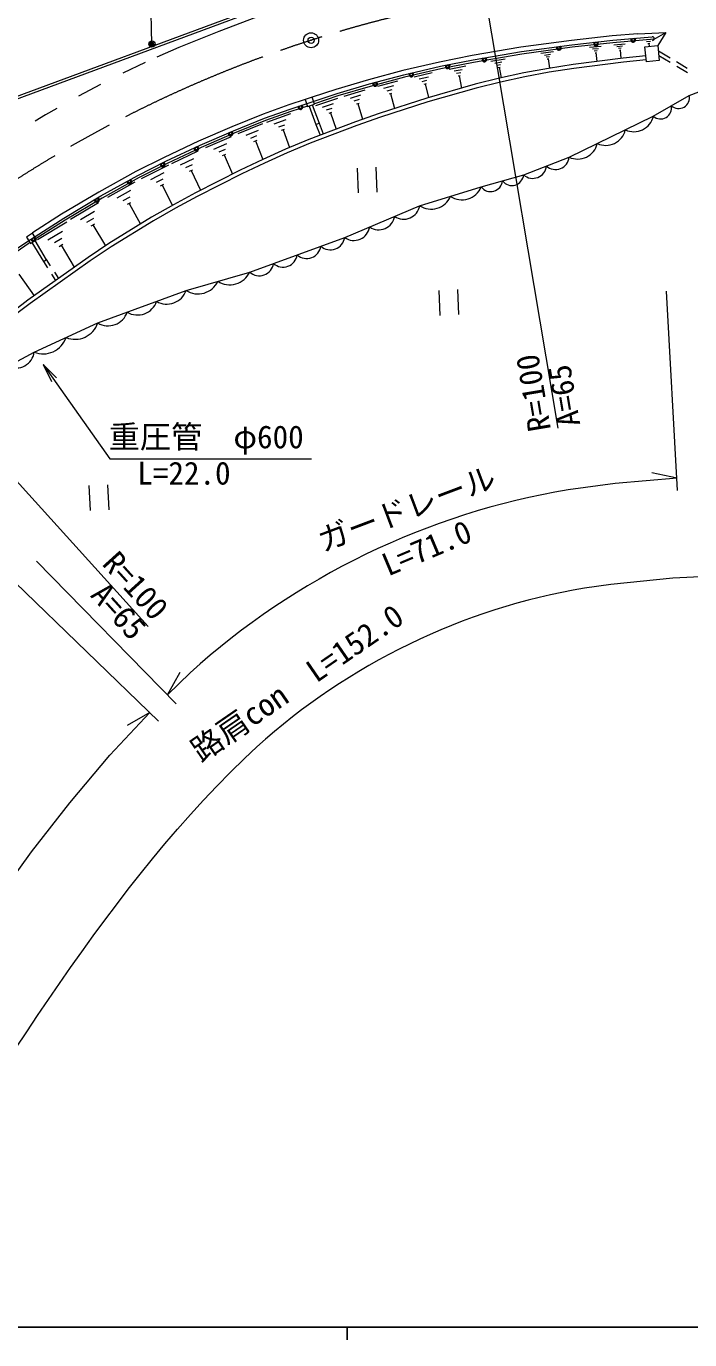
# Model space of a CAD drawing. Units: millimetres, scale not verified. Extents: x 40000 to 680000, y 20000 to 380000.
# Drawn here: x 142277 to 195481, y 204000 to 309330 of the extents above; entities that cross this region are included whole.
import ezdxf
from ezdxf.enums import TextEntityAlignment as Align

# ---------------------------------------------------------------- set-up
doc = ezdxf.new("R2010")
doc.units = ezdxf.units.MM
doc.header["$LTSCALE"] = 1000
doc.header["$PDMODE"] = 32
doc.header["$PDSIZE"] = 500
doc.linetypes.add('CHAIN', pattern=[18.5, 12, -1.5, 3.5, -1.5])
for name, color, linetype, lineweight in [('M-BGD', 7, 'Continuous', 13), ('M-BMK', 2, 'Continuous', 13), ('M-BMK-SRVR', 3, 'Continuous', 13), ('M-STR-HTXT', 7, 'Continuous', 13), ('M-STR-STRC', 7, 'Continuous', 13), ('M-TTL-BAND', 7, 'Continuous', 25)]:
    doc.layers.add(name, color=color, linetype=linetype, lineweight=lineweight)
doc.styles.add('ＭＳ ゴシック', font='')
doc.styles.get('ＭＳ ゴシック').set_extended_font_data('MS Gothic')

# ---------------------------------------------------------------- blocks, each defined once
blk = doc.blocks.new('open_arrow')
at = {"color": 0, "linetype": 'Continuous', "lineweight": -2}
blk.add_lwpolyline([(7.5, 1.25), (0, 0), (7.5, -1.25)], dxfattribs=at)

msp = doc.modelspace()

# ---------------------------------------------------------------- linework, layer by layer
at = {"layer": 'M-BGD'}
for p, q in [((135778, 301585), (160628, 310777)), ((135876, 301409), (160698, 310589)), ((191322, 308729), (193554, 308837)), ((192631, 308308), (193554, 308837)), ((193554, 308837), (192930, 307782)), ((187435, 307643), (188381, 307738)), ((189395, 307840), (190303, 307932)), ((189637, 307712), (190091, 307758)), ((189766, 307572), (189993, 307595)), ((192018, 308103), (192339, 308134)), ((192114, 307951), (192274, 307966)), ((192194, 307958), (192217, 307718)), ((179526, 306521), (180673, 306719)), ((183546, 307161), (184558, 307299)), ((183822, 307026), (184328, 307095)), ((183971, 306875), (184224, 306909)), ((184058, 306715), (184184, 306732)), ((184121, 306723), (184224, 305964)), ((187688, 307509), (188161, 307556)), ((187822, 307363), (188058, 307387)), ((187897, 307211), (188015, 307223)), ((187956, 307217), (188028, 306508)), ((189838, 307426), (189952, 307438)), ((189895, 307432), (189964, 306751)), ((192967, 307368), (193907, 306801)), ((193000, 306997), (193925, 306440)), ((173372, 305273), (174836, 305610)), ((176203, 305902), (177528, 306161)), ((176578, 305746), (177240, 305875)), ((176786, 305558), (177117, 305622)), ((179846, 306379), (180420, 306479)), ((180023, 306213), (180309, 306263)), ((180127, 306034), (180271, 306059)), ((180199, 306047), (180348, 305186)), ((194421, 306492), (195278, 305976)), ((194439, 306131), (195296, 305615)), ((170477, 304521), (172076, 304952)), ((170949, 304363), (171748, 304578)), ((173794, 305113), (174526, 305281)), ((174033, 304911), (174399, 304995)), ((174181, 304688), (174364, 304730)), ((174272, 304709), (174525, 303611)), ((176912, 305353), (177078, 305385)), ((176995, 305369), (177189, 304376)), ((165507, 302973), (167254, 303575)), ((167768, 303731), (169458, 304234)), ((168274, 303575), (169119, 303826)), ((168569, 303356), (168992, 303482)), ((171220, 304150), (171620, 304258)), ((171392, 303911), (171592, 303964)), ((171492, 303937), (171815, 302739)), ((161573, 301646), (163488, 302337)), ((164954, 302936), (165505, 301463)), ((165207, 303030), (165758, 301558)), ((166044, 302832), (166918, 303133)), ((166363, 302616), (166800, 302767)), ((166573, 302363), (166791, 302438)), ((166682, 302400), (167134, 301090)), ((168759, 303106), (168970, 303169)), ((168864, 303138), (169241, 301871)), ((159277, 300729), (161255, 301521)), ((162167, 301499), (163125, 301845)), ((162521, 301266), (163000, 301439)), ((165505, 301463), (165758, 301558)), ((165505, 301463), (165844, 300598)), ((165756, 301562), (166095, 300697)), ((156667, 299603), (158724, 300497)), ((159904, 300597), (160892, 300993)), ((160283, 300367), (160777, 300565)), ((162756, 300990), (162996, 301077)), ((162876, 301033), (163395, 299597)), ((153940, 298332), (156066, 299331)), ((157331, 299483), (158359, 299931)), ((157737, 299252), (158251, 299476)), ((160538, 300087), (160786, 300186)), ((160662, 300136), (161256, 298653)), ((151530, 297130), (153706, 298230)), ((154638, 298228), (155701, 298727)), ((155070, 297998), (155602, 298248)), ((158014, 298965), (158271, 299077)), ((158143, 299021), (158814, 297479)), ((152257, 297042), (153345, 297592)), ((152713, 296817), (153257, 297092)), ((155369, 297706), (155635, 297831)), ((155502, 297768), (156251, 296174)), ((168812, 297962), (168902, 295964)), ((170310, 298030), (170401, 296032)), ((148806, 295626), (151022, 296853)), ((149564, 295563), (150673, 296177)), ((153032, 296523), (153304, 296660)), ((153168, 296592), (153993, 294960)), ((145829, 293866), (148080, 295209)), ((150046, 295347), (150600, 295654)), ((150389, 295055), (150666, 295208)), ((150527, 295131), (151448, 293469)), ((146616, 293826), (147741, 294498)), ((147121, 293619), (147684, 293955)), ((143184, 292241), (145539, 293646)), ((144007, 292200), (145185, 292902)), ((147485, 293328), (147767, 293496)), ((147626, 293412), (148634, 291723)), ((142726, 291993), (143651, 290468)), ((142952, 292141), (143882, 290608)), ((144536, 291983), (145125, 292334)), ((144917, 291678), (145212, 291854)), ((145064, 291766), (146119, 289999)), ((143651, 290468), (143882, 290608)), ((143651, 290468), (143980, 289956)), ((143878, 290614), (144203, 290108)), ((141680, 289444), (142914, 287712)), ((144304, 289452), (144633, 288940)), ((144528, 289603), (144853, 289097)), ((175361, 288141), (175452, 286143)), ((176860, 288209), (176950, 286211)), ((147304, 272494), (147394, 270496)), ((148802, 272562), (148893, 270564))]:
    msp.add_line(p, q, dxfattribs=at)
for points in [[(191322, 308729), (189268, 308556), (185987, 308200), (181925, 307646), (178040, 306974), (175420, 306462), (172473, 305785), (169718, 305041), (167108, 304265), (165206, 303640)], [(132130, 276962), (136666, 279822), (142916, 283195), (148014, 285536), (155088, 288144), (160196, 289613), (167817, 292383), (173824, 294942), (178765, 296443), (182165, 297414), (185817, 298831), (192562, 302122), (195445, 303785), (196771, 304274), (197389, 304910), (197822, 306175), (197733, 308379)], [(192631, 308308), (189323, 308008), (186054, 307654), (182009, 307103), (178139, 306433), (175534, 305924), (172607, 305251), (169868, 304512), (167272, 303740), (165382, 303119)], [(191958, 306969), (190130, 306771), (186146, 306273), (184154, 305953), (182184, 305600), (180221, 305157), (178269, 304687), (174392, 303572), (170583, 302340), (168680, 301674), (164930, 300249), (163078, 299462), (161248, 298649), (159419, 297787), (155845, 295967), (154081, 295011), (152330, 294012), (148908, 291905), (147228, 290792), (142409, 287353), (141328, 286547)], [(191987, 306650), (190167, 306454), (186191, 305956), (184207, 305637), (182248, 305286), (180294, 304846), (178351, 304377), (174485, 303266), (170685, 302036), (168789, 301374), (165049, 299952), (163205, 299169), (161381, 298358), (159560, 297500), (155993, 295683), (154237, 294732), (152493, 293737), (149080, 291635), (147410, 290528), (142597, 287094), (141524, 286294)], [(164646, 303456), (163320, 303021), (161264, 302278), (158749, 301271), (156084, 300113), (153327, 298818), (151067, 297678), (148084, 296027), (145108, 294251), (142777, 292764)], [(164822, 302935), (163500, 302500), (161460, 301764), (158961, 300763), (156311, 299611), (153568, 298323), (151324, 297192), (148359, 295550), (145397, 293783), (143071, 292300)], [(142569, 291980), (142429, 291890), (140305, 290426), (138189, 288864), (135792, 286992), (132207, 283928), (129456, 281370)]]:
    msp.add_lwpolyline(points, dxfattribs=at)
for points in [[(192930, 307782), (193038, 306583), (192001, 306490), (191893, 307689)], [(165391, 303092), (165202, 303650), (164644, 303461), (164833, 302903)], [(143108, 292243), (142783, 292741), (142285, 292415), (142610, 291917)]]:
    msp.add_lwpolyline(points, close=True, dxfattribs=at)
for centre, radius, start, end in [((194586, 303609), 877, 228.38378, 11.56098), ((193144, 302778), 877, 228.38378, 11.56098), ((190998, 302476), 1604, 244.75675, 347.25562), ((188749, 301379), 1604, 244.75675, 347.25562), ((186501, 300282), 1604, 244.75675, 347.25562), ((182897, 298233), 1099, 228.22715, 354.20937), ((184723, 298942), 1099, 228.22715, 354.20937), ((181218, 297509), 951, 217.60834, 354.26885), ((177213, 297109), 1689, 237.03765, 336.75103), ((179518, 297023), 951, 217.60834, 354.26885), ((172554, 295147), 1287, 235.33285, 350.81674), ((174743, 296359), 1689, 237.03765, 336.75103), ((170551, 294294), 1287, 235.33285, 350.81674), ((168549, 293441), 1287, 235.33285, 350.81674), ((166674, 292560), 1156, 228.72616, 351.2195), ((162864, 291175), 1156, 228.72616, 351.2195), ((164769, 291867), 1156, 228.72616, 351.2195), ((160959, 290482), 1156, 228.72616, 351.2195), ((156042, 289637), 1771, 237.43812, 334.65176), ((158595, 290372), 1771, 237.43812, 334.65176), ((153558, 288663), 1616, 239.19872, 341.28603), ((151200, 287793), 1616, 239.19872, 341.28603), ((146181, 286167), 1939, 248.33008, 340.98982), ((148842, 286924), 1616, 239.19872, 341.28603), ((143632, 284997), 1939, 248.33008, 340.98982), ((141463, 283397), 1468, 244.60138, 352.11495)]:
    msp.add_arc(centre, radius, start, end, dxfattribs=at)
at = {"layer": 'M-BMK', "linetype": 'CHAIN'}
msp.add_arc((195669, 212990), 100000, 99.53909, 132.14254, dxfattribs=at)
at = {"layer": 'M-BMK-SRVR'}
msp.add_circle((165120, 308210), 600, dxfattribs=at)
msp.add_point((165120, 308210), dxfattribs=at)
at = {"layer": 'M-STR-HTXT'}
for p, q in [((152351, 307901), (152145, 315768)), ((179097, 311607), (184897, 277091)), ((193602, 288079), (194482, 272103)), ((128571, 287138), (152056, 261186)), ((194478, 273104), (192433, 273529)), ((143107, 266438), (154300, 255005)), ((141389, 264736), (152892, 253614)), ((153600, 255720), (154616, 257544)), ((153600, 255720), (155411, 257479)), ((152173, 254309), (150372, 253253))]:
    msp.add_line(p, q, dxfattribs=at)
for points in [[(143625, 282207), (148989, 274645), (165137, 274633)], [(194478, 273104), (189497, 272672), (185726, 272160)], [(218229, 264784), (214109, 265007), (209114, 265227), (204116, 265344), (199116, 265308), (194122, 265067), (189148, 264570), (187052, 264271)], [(131383, 226627), (134129, 230805), (136908, 234962), (139753, 239074), (142696, 243116), (145765, 247062), (148990, 250883), (152173, 254309)], [(141447, 227394), (142310, 228693), (143178, 229989), (144053, 231280), (144936, 232566), (145827, 233846), (146728, 235119), (147641, 236384), (148565, 237640), (149502, 238887), (150453, 240123), (151418, 241348), (152400, 242560), (153398, 243759), (154413, 244943), (155447, 246111), (156499, 247262), (157571, 248395), (158664, 249508), (159777, 250600), (160778, 251547)]]:
    msp.add_lwpolyline(points, dxfattribs=at)
for radius in [60000, 52000]:
    msp.add_arc((195669, 212990), radius, 99.53909, 132.14254, dxfattribs=at)
at = {"layer": 'M-STR-STRC'}
for p, q in [((151821, 306437), (150018, 305571)), ((148233, 304670), (146466, 303733)), ((144729, 302743), (143825, 302228)), ((143825, 302228), (143003, 301732))]:
    msp.add_line(p, q, dxfattribs=at)
for points in [[(160751, 310058), (157726, 308920), (154520, 307627), (152743, 306852)], [(128807, 281040), (132074, 284078), (135666, 287147), (138068, 289023), (140189, 290589), (142319, 292057), (145292, 293953), (148259, 295723), (151230, 297369), (153480, 298503), (156229, 299794), (158884, 300948), (161388, 301951), (163434, 302690), (167212, 303931), (169814, 304705), (172558, 305445), (175493, 306120), (178103, 306630), (181979, 307300), (186030, 307852), (189303, 308207), (192476, 308495)]]:
    msp.add_lwpolyline(points, dxfattribs=at)
for centre, radius in [((152351, 307901), 150), ((152351, 307901), 120), ((152351, 307901), 90), ((152351, 307901), 60), ((152351, 307901), 30), ((152351, 307901), 20), ((184991, 307597), 100), ((184991, 307597), 100), ((184991, 307597), 100), ((187967, 307949), 100), ((187967, 307949), 100), ((187967, 307949), 100), ((190950, 308244), 100), ((190950, 308244), 100), ((190950, 308244), 100), ((179017, 306674), 100), ((179017, 306674), 100), ((179017, 306674), 100), ((173148, 305465), 100), ((173148, 305465), 100), ((173148, 305465), 100), ((176072, 306118), 100), ((176072, 306118), 100), ((176072, 306118), 100), ((170250, 304706), 100), ((170250, 304706), 100), ((170250, 304706), 100), ((164268, 302845), 100), ((164268, 302845), 100), ((164268, 302845), 100), ((158666, 300731), 100), ((158666, 300731), 100), ((158666, 300731), 100), ((155923, 299526), 100), ((155923, 299526), 100), ((155923, 299526), 100), ((153214, 298243), 100), ((153214, 298243), 100), ((153214, 298243), 100), ((150555, 296866), 100), ((150555, 296866), 100), ((150555, 296866), 100), ((147940, 295402), 100), ((147940, 295402), 100), ((147940, 295402), 100), ((142837, 292254), 100), ((142837, 292254), 100), ((142837, 292254), 100)]:
    msp.add_circle(centre, radius, dxfattribs=at)
for centre, radius, start, end in [((184991, 307597), 188, 150.88922, 44.62901), ((184991, 307597), 150, 139.16874, 56.34949), ((184991, 307597), 112, 97.75915, 97.75909), ((187967, 307949), 188, 149.32003, 43.05982), ((187967, 307949), 150, 137.59955, 54.7803), ((187967, 307949), 112, 96.18993, 96.18992), ((190950, 308244), 188, 148.30512, 42.04492), ((190950, 308244), 150, 136.58464, 53.7654), ((190950, 308244), 112, 95.17505, 95.17499), ((192490, 308345), 150, 275.17502, 95.17502), ((179017, 306674), 188, 152.94693, 46.68673), ((179017, 306674), 150, 141.22645, 58.40721), ((179017, 306674), 112, 99.81685, 99.81682), ((173148, 305465), 188, 156.07912, 49.81891), ((173148, 305465), 150, 144.35864, 61.53939), ((173148, 305465), 112, 102.94903, 102.949), ((176072, 306118), 188, 154.18663, 47.92643), ((176072, 306118), 150, 142.46615, 59.64691), ((176072, 306118), 112, 101.05656, 101.0565), ((170250, 304706), 188, 158.22581, 51.96561), ((170250, 304706), 150, 146.50533, 63.68609), ((170250, 304706), 112, 105.09571, 105.09571), ((164268, 302845), 188, 161.31602, 55.05582), ((164268, 302845), 150, 149.59554, 66.7763), ((164268, 302845), 112, 108.18594, 108.1859), ((158666, 300731), 188, 166.62857, 60.36837), ((158666, 300731), 150, 154.90809, 72.08885), ((158666, 300731), 112, 113.49848, 113.49846), ((155923, 299526), 188, 168.28055, 62.02035), ((155923, 299526), 150, 156.56007, 73.74083), ((155923, 299526), 112, 115.15048, 115.15042), ((153214, 298243), 188, 169.89418, 63.63397), ((153214, 298243), 150, 158.1737, 75.35445), ((153214, 298243), 112, 116.7641, 116.76405), ((150555, 296866), 188, 172.10112, 65.84092), ((150555, 296866), 150, 160.38064, 77.5614), ((150555, 296866), 112, 118.97105, 118.971), ((147940, 295402), 188, 173.95407, 67.69387), ((147940, 295402), 150, 162.23359, 79.41435), ((147940, 295402), 112, 120.82399, 120.82395), ((142837, 292254), 188, 175.65478, 69.39458), ((142837, 292254), 150, 163.9343, 81.11506), ((142837, 292254), 112, 122.52472, 122.52465)]:
    msp.add_arc(centre, radius, start, end, dxfattribs=at)
msp.add_point((152351, 307901), dxfattribs=at)
at = {"layer": 'M-TTL-BAND'}
for p, q in [((40000, 205000), (579000, 205000)), ((168000, 205000), (168000, 204000))]:
    msp.add_line(p, q, dxfattribs=at)

# ---------------------------------------------------------------- block references
at = {"layer": 'M-STR-HTXT', "xscale": 200, "yscale": 200, "rotation": 305.4}
msp.add_blockref('open_arrow', (143625, 282207), dxfattribs=at)

# ---------------------------------------------------------------- texts
at = {"layer": 'M-STR-HTXT', "style": 'ＭＳ ゴシック'}
for s, rotation, p in [('R=100', 99.539, (184897, 277091)), ('重圧管\u3000φ600', 359.959, (148887, 274945))]:
    msp.add_text(s, height=1833, rotation=rotation, dxfattribs=at).set_placement(p, align=Align.BOTTOM_LEFT)
msp.add_text('A=65', height=1833, rotation=99.539, dxfattribs=at).set_placement((184897, 277091), align=Align.TOP_LEFT)
msp.add_text('L=22.0', height=1833, dxfattribs=at).set_placement((151182, 272028), align=Align.BOTTOM_LEFT)
for s, rotation, p in [('ガードレール', 20.64, (173288, 269287)), ('路肩con\u3000L=152.0', 34.572, (164815, 255461))]:
    msp.add_text(s, height=1833, rotation=rotation, dxfattribs=at).set_placement(p, align=Align.BOTTOM_CENTER)
msp.add_text('L=71.0', height=1833, rotation=22.83, dxfattribs=at).set_placement((174028, 268341), align=Align.TOP_CENTER)
msp.add_text('R=100', height=1833, rotation=312.143, dxfattribs=at).set_placement((152056, 261186), align=Align.BOTTOM_RIGHT)
msp.add_text('A=65', height=1833, rotation=312.143, dxfattribs=at).set_placement((152056, 261186), align=Align.TOP_RIGHT)

doc.saveas('drawing.dxf')
